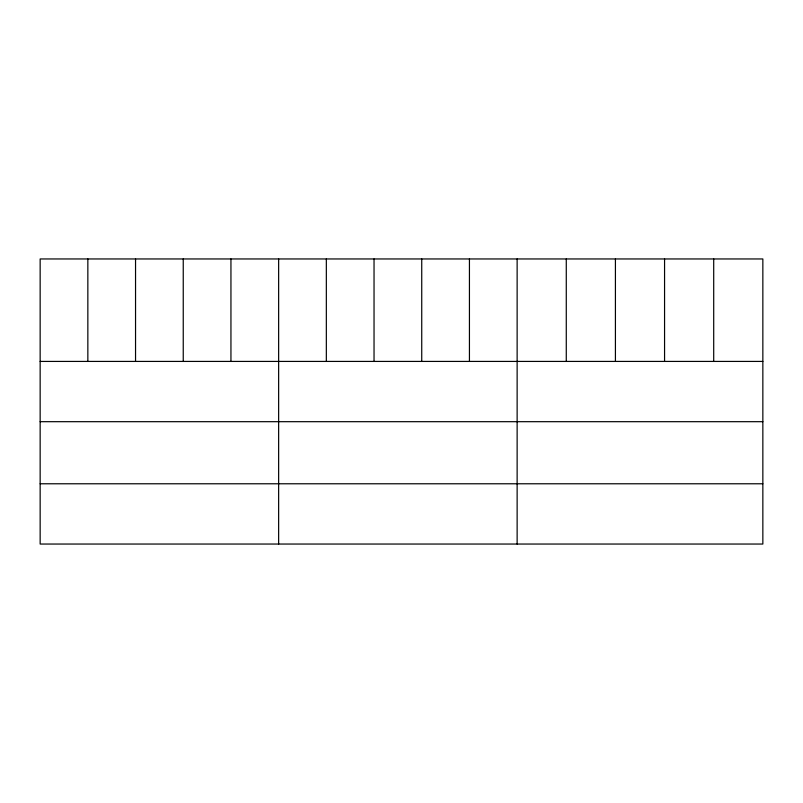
<?xml version="1.0" encoding="UTF-8"?>
<svg xmlns="http://www.w3.org/2000/svg" width="803" height="803" viewBox="0 0 803 803"><rect width="100%" height="100%" fill="white"/><g stroke="black" fill="none" stroke-linecap="round" stroke-linejoin="round"><path stroke-width="1.2" d="M762.85 361.42L762.85 544.043L40.15 544.043L40.15 258.957L762.85 258.957L762.85 361.42L40.15 361.42M40.15 421.685L762.85 421.685M40.15 483.777L762.85 483.777M713.706 258.957L713.706 361.42M664.563 258.957L664.563 361.42M615.419 258.957L615.419 361.42M566.276 258.957L566.276 361.42M517.132 258.957L517.132 544.043M469.434 258.957L469.434 361.42M421.736 258.957L421.736 361.42M374.037 258.957L374.037 361.42M326.339 258.957L326.339 361.42M278.641 258.957L278.641 544.043M230.943 258.957L230.943 361.42M183.245 258.957L183.245 361.42M135.546 258.957L135.546 361.42M87.848 258.957L87.848 361.42"/></g></svg>
